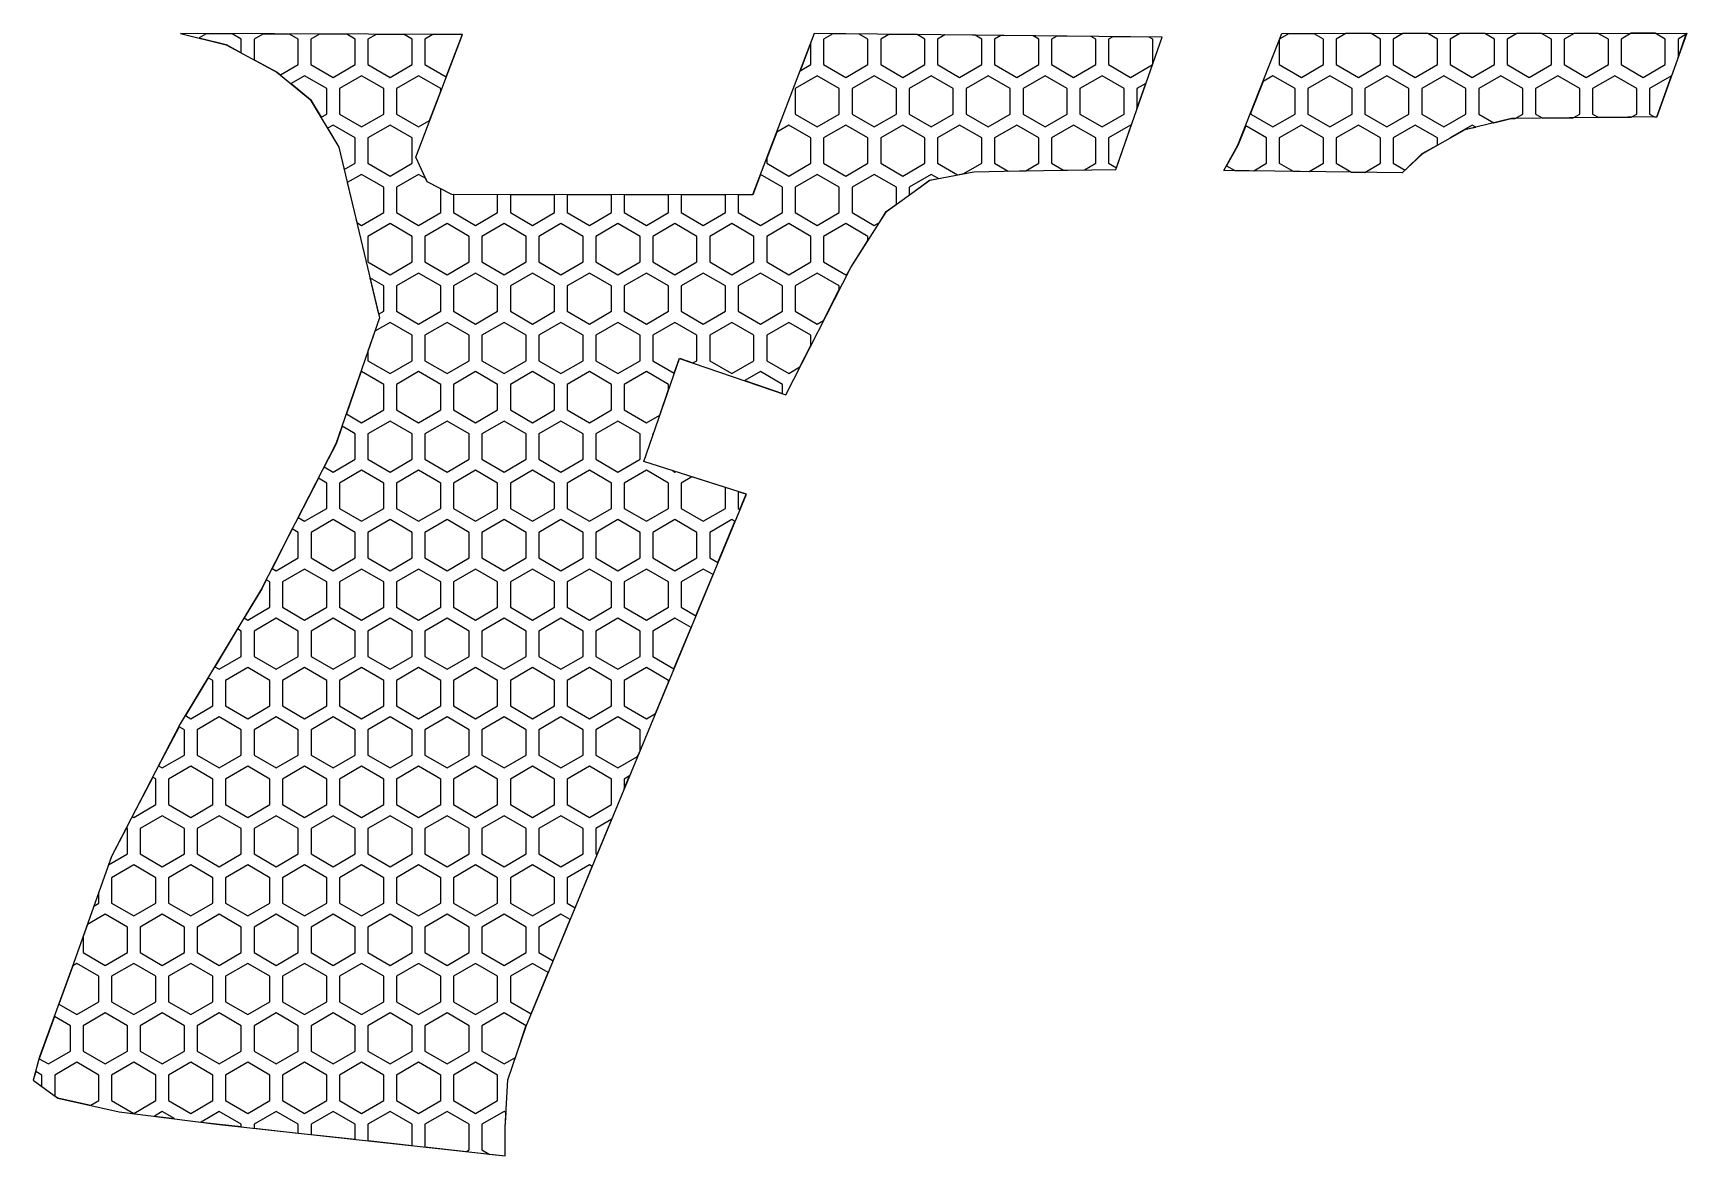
# Model space of a CAD drawing. Extents: x -65 to 65, y -34 to 54.
import ezdxf

# ---------------------------------------------------------------- set-up
doc = ezdxf.new("R2010")
doc.units = 0
for name, color, linetype in [('Add_Red', 1, 'Continuous'), ('Polyline_58_Red', 1, 'Continuous'), ('Polyline_60_Red', 1, 'Continuous')]:
    doc.layers.add(name, color=color, linetype=linetype)

msp = doc.modelspace()

# ---------------------------------------------------------------- linework, layer by layer
at = {"layer": 'Add_Red'}
for points in [[(-48.49, 53.93), (-49.2, 54.34), (-51.23, 54.35), (-51.8, 54.02), (-49.67, 53.5), (-48.49, 52.86), (-48.49, 53.93)], [(-44.03, 51.93), (-44.03, 53.93), (-44.7, 54.32), (-46.8, 54.33), (-47.49, 53.93), (-47.49, 52.32), (-45.69, 51.35), (-45.42, 51.13), (-44.03, 51.93)], [(-39.56, 51.93), (-39.56, 53.93), (-40.21, 54.31), (-42.36, 54.31), (-43.03, 53.93), (-43.03, 51.93), (-41.29, 50.93), (-39.56, 51.93)], [(-35.1, 51.93), (-35.1, 53.93), (-35.72, 54.29), (-37.93, 54.3), (-38.56, 53.93), (-38.56, 51.93), (-36.83, 50.93), (-35.1, 51.93)], [(-31.18, 54.25), (-31.23, 54.27), (-33.49, 54.28), (-34.1, 53.93), (-34.1, 51.93), (-32.43, 50.97), (-31.18, 54.25)], [(-3.85, 51.93), (-3.85, 53.67), (-4.7, 51.44), (-3.85, 51.93)], [(0.62, 51.93), (0.62, 53.93), (-0.07, 54.33), (-2.13, 54.35), (-2.85, 53.93), (-2.85, 51.93), (-1.12, 50.93), (0.62, 51.93)], [(5.08, 51.93), (5.08, 53.93), (4.48, 54.28), (2.26, 54.3), (1.62, 53.93), (1.62, 51.93), (3.35, 50.93), (5.08, 51.93)], [(9.54, 51.93), (9.54, 53.93), (9.02, 54.23), (6.65, 54.26), (6.08, 53.93), (6.08, 51.93), (7.81, 50.93), (9.54, 51.93)], [(14.01, 51.93), (14.01, 53.93), (13.56, 54.19), (11.03, 54.21), (10.54, 53.93), (10.54, 51.93), (12.28, 50.93), (14.01, 51.93)], [(18.47, 51.93), (18.47, 53.93), (18.11, 54.14), (15.42, 54.17), (15.01, 53.93), (15.01, 51.93), (16.74, 50.93), (18.47, 51.93)], [(22.9, 51.91), (22.94, 52.01), (22.94, 53.93), (22.65, 54.09), (19.81, 54.12), (19.47, 53.93), (19.47, 51.93), (21.2, 50.93), (22.9, 51.91)], [(36.33, 51.93), (36.33, 53.93), (35.59, 54.35), (33.59, 54.35), (32.9, 53.95), (32.86, 53.85), (32.86, 51.93), (34.6, 50.93), (36.33, 51.93)], [(40.79, 51.93), (40.79, 53.93), (40.05, 54.36), (38.07, 54.36), (37.33, 53.93), (37.33, 51.93), (39.06, 50.93), (40.79, 51.93)], [(45.26, 51.93), (45.26, 53.93), (44.5, 54.37), (42.54, 54.36), (41.79, 53.93), (41.79, 51.93), (43.52, 50.93), (45.26, 51.93)], [(49.72, 51.93), (49.72, 53.93), (48.96, 54.37), (47.02, 54.37), (46.26, 53.93), (46.26, 51.93), (47.99, 50.93), (49.72, 51.93)], [(54.19, 51.93), (54.19, 53.93), (53.41, 54.38), (51.49, 54.38), (50.72, 53.93), (50.72, 51.93), (52.45, 50.93), (54.19, 51.93)], [(58.65, 51.93), (58.65, 53.93), (57.86, 54.38), (55.97, 54.38), (55.19, 53.93), (55.19, 51.93), (56.92, 50.93), (58.65, 51.93)], [(63.11, 51.93), (63.11, 53.93), (62.32, 54.39), (60.44, 54.39), (59.65, 53.93), (59.65, 51.93), (61.38, 50.93), (63.11, 51.93)], [(64.76, 54.31), (64.11, 53.93), (64.11, 52.49), (64.76, 54.31)], [(-41.79, 48.06), (-41.79, 50.06), (-43.53, 51.06), (-44.59, 50.45), (-43.07, 49.21), (-42.24, 47.81), (-41.79, 48.06)], [(-37.33, 48.06), (-37.33, 50.06), (-39.06, 51.06), (-40.79, 50.06), (-40.79, 48.06), (-39.06, 47.06), (-37.33, 48.06)], [(-33.73, 47.56), (-32.86, 49.84), (-32.86, 50.06), (-34.6, 51.06), (-36.33, 50.06), (-36.33, 48.06), (-34.6, 47.06), (-33.73, 47.56)], [(-1.62, 48.06), (-1.62, 50.06), (-3.35, 51.06), (-5.08, 50.06), (-5.08, 48.06), (-3.35, 47.06), (-1.62, 48.06)], [(2.85, 48.06), (2.85, 50.06), (1.12, 51.06), (-0.62, 50.06), (-0.62, 48.06), (1.12, 47.06), (2.85, 48.06)], [(7.31, 48.06), (7.31, 50.06), (5.58, 51.06), (3.85, 50.06), (3.85, 48.06), (5.58, 47.06), (7.31, 48.06)], [(11.78, 48.06), (11.78, 50.06), (10.04, 51.06), (8.31, 50.06), (8.31, 48.06), (10.04, 47.06), (11.78, 48.06)], [(16.24, 48.06), (16.24, 50.06), (14.51, 51.06), (12.78, 50.06), (12.78, 48.06), (14.51, 47.06), (16.24, 48.06)], [(20.7, 48.06), (20.7, 50.06), (18.97, 51.06), (17.24, 50.06), (17.24, 48.06), (18.97, 47.06), (20.7, 48.06)], [(34.1, 48.06), (34.1, 50.06), (32.36, 51.06), (31.59, 50.62), (30.63, 48.17), (30.63, 48.06), (32.36, 47.06), (34.1, 48.06)], [(38.56, 48.06), (38.56, 50.06), (36.83, 51.06), (35.1, 50.06), (35.1, 48.06), (36.83, 47.06), (38.56, 48.06)], [(43.02, 48.06), (43.02, 50.06), (41.29, 51.06), (39.56, 50.06), (39.56, 48.06), (41.29, 47.06), (43.02, 48.06)], [(47.49, 48.06), (47.49, 50.06), (45.76, 51.06), (44.02, 50.06), (44.02, 48.06), (45.76, 47.06), (47.49, 48.06)], [(51.04, 47.71), (51.34, 47.71), (51.95, 48.06), (51.95, 50.06), (50.22, 51.06), (48.49, 50.06), (48.49, 48.06), (49.67, 47.38), (51.04, 47.71)], [(55.89, 47.76), (56.42, 48.06), (56.42, 50.06), (54.69, 51.06), (52.95, 50.06), (52.95, 48.06), (53.52, 47.74), (55.89, 47.76)], [(60.45, 47.81), (60.88, 48.06), (60.88, 50.06), (59.15, 51.06), (57.42, 50.06), (57.42, 48.06), (57.9, 47.79), (60.45, 47.81)], [(62.45, 47.84), (63.6, 51.06), (61.88, 50.06), (61.88, 48.06), (62.28, 47.84), (62.45, 47.84)], [(22.4, 50.46), (21.7, 50.06), (21.7, 48.48), (22.4, 50.46)], [(-39.56, 44.2), (-39.56, 46.2), (-41.29, 47.2), (-41.73, 46.95), (-40.84, 45.47), (-40.42, 43.7), (-39.56, 44.2)], [(-35.1, 44.2), (-35.1, 46.2), (-36.83, 47.2), (-38.56, 46.2), (-38.56, 44.2), (-36.83, 43.2), (-35.1, 44.2)], [(-3.85, 44.2), (-3.85, 46.2), (-5.58, 47.2), (-6.53, 46.65), (-7.31, 44.59), (-7.31, 44.2), (-5.58, 43.2), (-3.85, 44.2)], [(0.62, 44.2), (0.62, 46.2), (-1.12, 47.2), (-2.85, 46.2), (-2.85, 44.2), (-1.12, 43.2), (0.62, 44.2)], [(5.08, 44.2), (5.08, 46.2), (3.35, 47.2), (1.62, 46.2), (1.62, 44.2), (3.35, 43.2), (5.08, 44.2)], [(8.15, 43.4), (9.54, 44.2), (9.54, 46.2), (7.81, 47.2), (6.08, 46.2), (6.08, 44.2), (7.64, 43.3), (8.15, 43.4)], [(12.5, 43.61), (13, 43.62), (14.01, 44.2), (14.01, 46.2), (12.28, 47.2), (10.54, 46.2), (10.54, 44.2), (11.6, 43.59), (12.5, 43.61)], [(17.59, 43.69), (18.47, 44.2), (18.47, 46.2), (16.74, 47.2), (15.01, 46.2), (15.01, 44.2), (15.94, 43.66), (17.59, 43.69)], [(21.25, 47.17), (21.2, 47.2), (19.47, 46.2), (19.47, 44.2), (20.09, 43.84), (21.25, 47.17)], [(31.86, 44.2), (31.86, 46.2), (30.23, 47.14), (29.62, 45.6), (28.73, 44.01), (29.37, 43.64), (30.86, 43.62), (31.86, 44.2)], [(36.33, 44.2), (36.33, 46.2), (34.6, 47.2), (32.86, 46.2), (32.86, 44.2), (33.95, 43.57), (35.21, 43.56), (36.33, 44.2)], [(40.79, 44.2), (40.79, 46.2), (39.06, 47.2), (37.33, 46.2), (37.33, 44.2), (38.52, 43.51), (39.57, 43.49), (40.79, 44.2)], [(44.07, 44.96), (45.26, 45.63), (45.26, 46.2), (43.52, 47.2), (41.79, 46.2), (41.79, 44.2), (42.72, 43.66), (44.07, 44.96)], [(47.38, 46.84), (48.26, 47.04), (47.99, 47.2), (46.26, 46.2), (46.26, 46.2), (47.38, 46.84)], [(-37.33, 40.33), (-37.33, 42.33), (-39.06, 43.33), (-40.18, 42.69), (-39.44, 39.55), (-39.06, 39.33), (-37.33, 40.33)], [(-32.86, 40.33), (-32.86, 42.2), (-33.91, 42.74), (-34.04, 43.01), (-34.6, 43.33), (-36.33, 42.33), (-36.33, 40.33), (-34.6, 39.33), (-32.86, 40.33)], [(-6.08, 40.33), (-6.08, 42.33), (-7.8, 43.32), (-8.41, 41.72), (-9.54, 41.72), (-9.54, 40.33), (-7.81, 39.33), (-6.08, 40.33)], [(-1.62, 40.33), (-1.62, 42.33), (-3.35, 43.33), (-5.08, 42.33), (-5.08, 40.33), (-3.35, 39.33), (-1.62, 40.33)], [(1.52, 39.57), (2.06, 40.41), (2.85, 40.99), (2.85, 42.33), (1.12, 43.33), (-0.62, 42.33), (-0.62, 40.33), (1.12, 39.33), (1.52, 39.57)], [(5.45, 42.88), (6.14, 43.01), (5.58, 43.33), (3.85, 42.33), (3.85, 41.71), (5.45, 42.88)], [(-28.4, 40.33), (-28.4, 41.74), (-31.86, 41.75), (-31.86, 40.33), (-30.13, 39.33), (-28.4, 40.33)], [(-23.94, 40.33), (-23.94, 41.74), (-27.4, 41.74), (-27.4, 40.33), (-25.67, 39.33), (-23.94, 40.33)], [(-19.47, 40.33), (-19.47, 41.74), (-22.94, 41.74), (-22.94, 40.33), (-21.2, 39.33), (-19.47, 40.33)], [(-15.01, 40.33), (-15.01, 41.73), (-18.47, 41.73), (-18.47, 40.33), (-16.74, 39.33), (-15.01, 40.33)], [(-10.54, 40.33), (-10.54, 41.73), (-14.01, 41.73), (-14.01, 40.33), (-12.28, 39.33), (-10.54, 40.33)], [(-35.1, 36.47), (-35.1, 38.47), (-36.83, 39.47), (-38.56, 38.47), (-38.56, 36.47), (-36.83, 35.47), (-35.1, 36.47)], [(-30.63, 36.47), (-30.63, 38.47), (-32.36, 39.47), (-34.1, 38.47), (-34.1, 36.47), (-32.36, 35.47), (-30.63, 36.47)], [(-26.17, 36.47), (-26.17, 38.47), (-27.9, 39.47), (-29.63, 38.47), (-29.63, 36.47), (-27.9, 35.47), (-26.17, 36.47)], [(-21.7, 36.47), (-21.7, 38.47), (-23.44, 39.47), (-25.17, 38.47), (-25.17, 36.47), (-23.44, 35.47), (-21.7, 36.47)], [(-17.24, 36.47), (-17.24, 38.47), (-18.97, 39.47), (-20.7, 38.47), (-20.7, 36.47), (-18.97, 35.47), (-17.24, 36.47)], [(-12.78, 36.47), (-12.78, 38.47), (-14.51, 39.47), (-16.24, 38.47), (-16.24, 36.47), (-14.51, 35.47), (-12.78, 36.47)], [(-8.31, 36.47), (-8.31, 38.47), (-10.04, 39.47), (-11.78, 38.47), (-11.78, 36.47), (-10.04, 35.47), (-8.31, 36.47)], [(-3.85, 36.47), (-3.85, 38.47), (-5.58, 39.47), (-7.31, 38.47), (-7.31, 36.47), (-5.58, 35.47), (-3.85, 36.47)], [(-0.98, 35.55), (-0.73, 36.02), (0.62, 38.15), (0.62, 38.47), (-1.12, 39.47), (-2.85, 38.47), (-2.85, 36.47), (-1.12, 35.47), (-0.98, 35.55)], [(-37.33, 32.6), (-37.33, 34.6), (-38.41, 35.23), (-37.73, 32.37), (-37.33, 32.6)], [(-32.86, 32.6), (-32.86, 34.6), (-34.6, 35.6), (-36.33, 34.6), (-36.33, 32.6), (-34.6, 31.6), (-32.86, 32.6)], [(-28.4, 32.6), (-28.4, 34.6), (-30.13, 35.6), (-31.86, 34.6), (-31.86, 32.6), (-30.13, 31.6), (-28.4, 32.6)], [(-23.94, 32.6), (-23.94, 34.6), (-25.67, 35.6), (-27.4, 34.6), (-27.4, 32.6), (-25.67, 31.6), (-23.94, 32.6)], [(-19.47, 32.6), (-19.47, 34.6), (-21.2, 35.6), (-22.94, 34.6), (-22.94, 32.6), (-21.2, 31.6), (-19.47, 32.6)], [(-15.01, 32.6), (-15.01, 34.6), (-16.74, 35.6), (-18.47, 34.6), (-18.47, 32.6), (-16.74, 31.6), (-15.01, 32.6)], [(-10.54, 32.6), (-10.54, 34.6), (-12.28, 35.6), (-14.01, 34.6), (-14.01, 32.6), (-12.28, 31.6), (-10.54, 32.6)], [(-6.08, 32.6), (-6.08, 34.6), (-7.81, 35.6), (-9.54, 34.6), (-9.54, 32.6), (-7.81, 31.6), (-6.08, 32.6)], [(-2.85, 31.89), (-1.62, 34.3), (-1.62, 34.6), (-3.35, 35.6), (-5.08, 34.6), (-5.08, 32.6), (-3.35, 31.6), (-2.85, 31.89)], [(-35.1, 28.73), (-35.1, 30.73), (-36.83, 31.73), (-38.02, 31.05), (-38.56, 29.47), (-38.56, 28.73), (-36.83, 27.73), (-35.1, 28.73)], [(-30.63, 28.73), (-30.63, 30.73), (-32.36, 31.73), (-34.1, 30.73), (-34.1, 28.73), (-32.36, 27.73), (-30.63, 28.73)], [(-26.17, 28.73), (-26.17, 30.73), (-27.9, 31.73), (-29.63, 30.73), (-29.63, 28.73), (-27.9, 27.73), (-26.17, 28.73)], [(-21.7, 28.73), (-21.7, 30.73), (-23.44, 31.73), (-25.17, 30.73), (-25.17, 28.73), (-23.44, 27.73), (-21.7, 28.73)], [(-17.24, 28.73), (-17.24, 30.73), (-18.97, 31.73), (-20.7, 30.73), (-20.7, 28.73), (-18.97, 27.73), (-17.24, 28.73)], [(-14.15, 28.92), (-13.09, 28.55), (-12.78, 28.73), (-12.78, 30.73), (-14.51, 31.73), (-16.24, 30.73), (-16.24, 28.73), (-14.56, 27.76), (-14.15, 28.92)], [(-8.31, 28.73), (-8.31, 30.73), (-10.04, 31.73), (-11.78, 30.73), (-11.78, 28.73), (-10.04, 27.73), (-8.31, 28.73)], [(-4.71, 28.24), (-3.85, 29.93), (-3.85, 30.73), (-5.58, 31.73), (-7.31, 30.73), (-7.31, 28.73), (-5.58, 27.73), (-4.71, 28.24)], [(-37.33, 24.87), (-37.33, 26.87), (-39.06, 27.87), (-39.12, 27.83), (-40.25, 24.56), (-39.06, 23.87), (-37.33, 24.87)], [(-32.86, 24.87), (-32.86, 26.87), (-34.6, 27.87), (-36.33, 26.87), (-36.33, 24.87), (-34.6, 23.87), (-32.86, 24.87)], [(-28.4, 24.87), (-28.4, 26.87), (-30.13, 27.87), (-31.86, 26.87), (-31.86, 24.87), (-30.13, 23.87), (-28.4, 24.87)], [(-23.94, 24.87), (-23.94, 26.87), (-25.67, 27.87), (-27.4, 26.87), (-27.4, 24.87), (-25.67, 23.87), (-23.94, 24.87)], [(-19.47, 24.87), (-19.47, 26.87), (-21.2, 27.87), (-22.94, 26.87), (-22.94, 24.87), (-21.2, 23.87), (-19.47, 24.87)], [(-15.7, 24.47), (-15.01, 26.46), (-15.01, 26.87), (-16.74, 27.87), (-18.47, 26.87), (-18.47, 24.87), (-16.74, 23.87), (-15.7, 24.47)], [(-6.08, 26.87), (-7.81, 27.87), (-9.03, 27.17), (-6.08, 26.16), (-6.08, 26.87)], [(-39.56, 21), (-39.56, 23), (-40.58, 23.59), (-41.06, 22.21), (-41.99, 20.4), (-41.29, 20), (-39.56, 21)], [(-35.1, 21), (-35.1, 23), (-36.83, 24), (-38.56, 23), (-38.56, 21), (-36.83, 20), (-35.1, 21)], [(-30.63, 21), (-30.63, 23), (-32.36, 24), (-34.1, 23), (-34.1, 21), (-32.36, 20), (-30.63, 21)], [(-26.17, 21), (-26.17, 23), (-27.9, 24), (-29.63, 23), (-29.63, 21), (-27.9, 20), (-26.17, 21)], [(-21.7, 21), (-21.7, 23), (-23.44, 24), (-25.17, 23), (-25.17, 21), (-23.44, 20), (-21.7, 21)], [(-17.24, 21), (-17.24, 23), (-18.97, 24), (-20.7, 23), (-20.7, 21), (-18.97, 20), (-17.24, 21)], [(-16.2, 23.03), (-16.24, 23), (-16.24, 22.91), (-16.2, 23.03)], [(-41.79, 17.14), (-41.79, 19.14), (-42.44, 19.51), (-44.03, 16.43), (-43.53, 16.14), (-41.79, 17.14)], [(-37.33, 17.14), (-37.33, 19.14), (-39.06, 20.14), (-40.79, 19.14), (-40.79, 17.14), (-39.06, 16.14), (-37.33, 17.14)], [(-32.86, 17.14), (-32.86, 19.14), (-34.6, 20.14), (-36.33, 19.14), (-36.33, 17.14), (-34.6, 16.14), (-32.86, 17.14)], [(-28.4, 17.14), (-28.4, 19.14), (-30.13, 20.14), (-31.86, 19.14), (-31.86, 17.14), (-30.13, 16.14), (-28.4, 17.14)], [(-23.94, 17.14), (-23.94, 19.14), (-25.67, 20.14), (-27.4, 19.14), (-27.4, 17.14), (-25.67, 16.14), (-23.94, 17.14)], [(-19.47, 17.14), (-19.47, 19.14), (-21.2, 20.14), (-22.94, 19.14), (-22.94, 17.14), (-21.2, 16.14), (-19.47, 17.14)], [(-15.01, 17.14), (-15.01, 19.14), (-16.74, 20.14), (-18.47, 19.14), (-18.47, 17.14), (-16.74, 16.14), (-15.01, 17.14)], [(-14.47, 20.03), (-14.66, 20.09), (-14.51, 20), (-14.47, 20.03)], [(-10.54, 17.14), (-10.54, 18.78), (-13.18, 19.62), (-14.01, 19.14), (-14.01, 17.14), (-12.28, 16.14), (-10.54, 17.14)], [(-8.91, 18.26), (-9.54, 18.46), (-9.54, 17.14), (-9.41, 17.06), (-8.91, 18.26)], [(-39.56, 13.27), (-39.56, 15.27), (-41.29, 16.27), (-43.02, 15.27), (-43.02, 13.27), (-41.29, 12.27), (-39.56, 13.27)], [(-35.1, 13.27), (-35.1, 15.27), (-36.83, 16.27), (-38.56, 15.27), (-38.56, 13.27), (-36.83, 12.27), (-35.1, 13.27)], [(-30.63, 13.27), (-30.63, 15.27), (-32.36, 16.27), (-34.1, 15.27), (-34.1, 13.27), (-32.36, 12.27), (-30.63, 13.27)], [(-26.17, 13.27), (-26.17, 15.27), (-27.9, 16.27), (-29.63, 15.27), (-29.63, 13.27), (-27.9, 12.27), (-26.17, 13.27)], [(-21.7, 13.27), (-21.7, 15.27), (-23.44, 16.27), (-25.17, 15.27), (-25.17, 13.27), (-23.44, 12.27), (-21.7, 13.27)], [(-17.24, 13.27), (-17.24, 15.27), (-18.97, 16.27), (-20.7, 15.27), (-20.7, 13.27), (-18.97, 12.27), (-17.24, 13.27)], [(-12.78, 13.27), (-12.78, 15.27), (-14.51, 16.27), (-16.24, 15.27), (-16.24, 13.27), (-14.51, 12.27), (-12.78, 13.27)], [(-9.8, 16.13), (-10.04, 16.27), (-11.78, 15.27), (-11.78, 13.27), (-11.13, 12.9), (-9.8, 16.13)], [(-44.02, 13.27), (-44.02, 15.27), (-44.49, 15.54), (-46.07, 12.45), (-45.76, 12.27), (-44.02, 13.27)], [(-41.79, 9.4), (-41.79, 11.4), (-43.53, 12.4), (-45.26, 11.4), (-45.26, 9.4), (-43.53, 8.4), (-41.79, 9.4)], [(-37.33, 9.4), (-37.33, 11.4), (-39.06, 12.4), (-40.79, 11.4), (-40.79, 9.4), (-39.06, 8.4), (-37.33, 9.4)], [(-32.86, 9.4), (-32.86, 11.4), (-34.6, 12.4), (-36.33, 11.4), (-36.33, 9.4), (-34.6, 8.4), (-32.86, 9.4)], [(-28.4, 9.4), (-28.4, 11.4), (-30.13, 12.4), (-31.86, 11.4), (-31.86, 9.4), (-30.13, 8.4), (-28.4, 9.4)], [(-23.94, 9.4), (-23.94, 11.4), (-25.67, 12.4), (-27.4, 11.4), (-27.4, 9.4), (-25.67, 8.4), (-23.94, 9.4)], [(-19.47, 9.4), (-19.47, 11.4), (-21.2, 12.4), (-22.94, 11.4), (-22.94, 9.4), (-21.2, 8.4), (-19.47, 9.4)], [(-15.01, 9.4), (-15.01, 11.4), (-16.74, 12.4), (-18.47, 11.4), (-18.47, 9.4), (-16.74, 8.4), (-15.01, 9.4)], [(-11.52, 11.97), (-12.28, 12.4), (-14.01, 11.4), (-14.01, 9.4), (-12.86, 8.74), (-11.52, 11.97)], [(-46.26, 9.4), (-46.26, 11.4), (-46.53, 11.56), (-46.89, 10.86), (-48.27, 8.57), (-47.99, 8.4), (-46.26, 9.4)], [(-44.02, 5.54), (-44.02, 7.54), (-45.76, 8.54), (-47.49, 7.54), (-47.49, 5.54), (-45.76, 4.54), (-44.02, 5.54)], [(-39.56, 5.54), (-39.56, 7.54), (-41.29, 8.54), (-43.02, 7.54), (-43.02, 5.54), (-41.29, 4.54), (-39.56, 5.54)], [(-35.1, 5.54), (-35.1, 7.54), (-36.83, 8.54), (-38.56, 7.54), (-38.56, 5.54), (-36.83, 4.54), (-35.1, 5.54)], [(-30.63, 5.54), (-30.63, 7.54), (-32.36, 8.54), (-34.1, 7.54), (-34.1, 5.54), (-32.36, 4.54), (-30.63, 5.54)], [(-26.17, 5.54), (-26.17, 7.54), (-27.9, 8.54), (-29.63, 7.54), (-29.63, 5.54), (-27.9, 4.54), (-26.17, 5.54)], [(-21.7, 5.54), (-21.7, 7.54), (-23.44, 8.54), (-25.17, 7.54), (-25.17, 5.54), (-23.44, 4.54), (-21.7, 5.54)], [(-17.24, 5.54), (-17.24, 7.54), (-18.97, 8.54), (-20.7, 7.54), (-20.7, 5.54), (-18.97, 4.54), (-17.24, 5.54)], [(-13.24, 7.81), (-14.51, 8.54), (-16.24, 7.54), (-16.24, 5.54), (-14.58, 4.58), (-13.24, 7.81)], [(-48.49, 5.54), (-48.49, 7.54), (-48.78, 7.71), (-50.57, 4.74), (-50.22, 4.54), (-48.49, 5.54)], [(-46.26, 1.67), (-46.26, 3.67), (-47.99, 4.67), (-49.72, 3.67), (-49.72, 1.67), (-47.99, 0.67), (-46.26, 1.67)], [(-41.79, 1.67), (-41.79, 3.67), (-43.53, 4.67), (-45.26, 3.67), (-45.26, 1.67), (-43.53, 0.67), (-41.79, 1.67)], [(-37.33, 1.67), (-37.33, 3.67), (-39.06, 4.67), (-40.79, 3.67), (-40.79, 1.67), (-39.06, 0.67), (-37.33, 1.67)], [(-32.86, 1.67), (-32.86, 3.67), (-34.6, 4.67), (-36.33, 3.67), (-36.33, 1.67), (-34.6, 0.67), (-32.86, 1.67)], [(-28.4, 1.67), (-28.4, 3.67), (-30.13, 4.67), (-31.86, 3.67), (-31.86, 1.67), (-30.13, 0.67), (-28.4, 1.67)], [(-23.94, 1.67), (-23.94, 3.67), (-25.67, 4.67), (-27.4, 3.67), (-27.4, 1.67), (-25.67, 0.67), (-23.94, 1.67)], [(-19.47, 1.67), (-19.47, 3.67), (-21.2, 4.67), (-22.94, 3.67), (-22.94, 1.67), (-21.2, 0.67), (-19.47, 1.67)], [(-16.03, 1.08), (-15.01, 3.54), (-15.01, 3.67), (-16.74, 4.67), (-18.47, 3.67), (-18.47, 1.67), (-16.74, 0.67), (-16.03, 1.08)], [(-50.72, 1.67), (-50.72, 3.67), (-51.08, 3.88), (-52.86, 0.91), (-52.45, 0.67), (-50.72, 1.67)], [(-52.95, -2.19), (-52.95, -0.19), (-53.36, 0.04), (-54.97, -3.03), (-54.69, -3.19), (-52.95, -2.19)], [(-48.49, -2.19), (-48.49, -0.19), (-50.22, 0.81), (-51.95, -0.19), (-51.95, -2.19), (-50.22, -3.19), (-48.49, -2.19)], [(-44.02, -2.19), (-44.02, -0.19), (-45.76, 0.81), (-47.49, -0.19), (-47.49, -2.19), (-45.76, -3.19), (-44.02, -2.19)], [(-39.56, -2.19), (-39.56, -0.19), (-41.29, 0.81), (-43.02, -0.19), (-43.02, -2.19), (-41.29, -3.19), (-39.56, -2.19)], [(-35.1, -2.19), (-35.1, -0.19), (-36.83, 0.81), (-38.56, -0.19), (-38.56, -2.19), (-36.83, -3.19), (-35.1, -2.19)], [(-30.63, -2.19), (-30.63, -0.19), (-32.36, 0.81), (-34.1, -0.19), (-34.1, -2.19), (-32.36, -3.19), (-30.63, -2.19)], [(-26.17, -2.19), (-26.17, -0.19), (-27.9, 0.81), (-29.63, -0.19), (-29.63, -2.19), (-27.9, -3.19), (-26.17, -2.19)], [(-21.7, -2.19), (-21.7, -0.19), (-23.44, 0.81), (-25.17, -0.19), (-25.17, -2.19), (-23.44, -3.19), (-21.7, -2.19)], [(-17.43, -2.3), (-17.24, -1.85), (-17.24, -0.19), (-18.97, 0.81), (-20.7, -0.19), (-20.7, -2.19), (-18.97, -3.19), (-17.43, -2.3)], [(-50.72, -6.06), (-50.72, -4.06), (-52.45, -3.06), (-54.19, -4.06), (-54.19, -6.06), (-52.45, -7.06), (-50.72, -6.06)], [(-46.26, -6.06), (-46.26, -4.06), (-47.99, -3.06), (-49.72, -4.06), (-49.72, -6.06), (-47.99, -7.06), (-46.26, -6.06)], [(-41.79, -6.06), (-41.79, -4.06), (-43.53, -3.06), (-45.26, -4.06), (-45.26, -6.06), (-43.53, -7.06), (-41.79, -6.06)], [(-37.33, -6.06), (-37.33, -4.06), (-39.06, -3.06), (-40.79, -4.06), (-40.79, -6.06), (-39.06, -7.06), (-37.33, -6.06)], [(-32.86, -6.06), (-32.86, -4.06), (-34.6, -3.06), (-36.33, -4.06), (-36.33, -6.06), (-34.6, -7.06), (-32.86, -6.06)], [(-28.4, -6.06), (-28.4, -4.06), (-30.13, -3.06), (-31.86, -4.06), (-31.86, -6.06), (-30.13, -7.06), (-28.4, -6.06)], [(-23.94, -6.06), (-23.94, -4.06), (-25.67, -3.06), (-27.4, -4.06), (-27.4, -6.06), (-25.67, -7.06), (-23.94, -6.06)], [(-19.47, -6.06), (-19.47, -4.06), (-21.2, -3.06), (-22.94, -4.06), (-22.94, -6.06), (-21.2, -7.06), (-19.47, -6.06)], [(-18.06, -3.82), (-18.47, -4.06), (-18.47, -4.82), (-18.06, -3.82)], [(-55.19, -6.06), (-55.19, -4.06), (-55.43, -3.92), (-57.03, -7), (-56.92, -7.06), (-55.19, -6.06)], [(-52.95, -9.93), (-52.95, -7.93), (-54.69, -6.93), (-56.42, -7.93), (-56.42, -9.93), (-54.69, -10.93), (-52.95, -9.93)], [(-48.49, -9.93), (-48.49, -7.93), (-50.22, -6.93), (-51.95, -7.93), (-51.95, -9.93), (-50.22, -10.93), (-48.49, -9.93)], [(-44.02, -9.93), (-44.02, -7.93), (-45.76, -6.93), (-47.49, -7.93), (-47.49, -9.93), (-45.76, -10.93), (-44.02, -9.93)], [(-39.56, -9.93), (-39.56, -7.93), (-41.29, -6.93), (-43.02, -7.93), (-43.02, -9.93), (-41.29, -10.93), (-39.56, -9.93)], [(-35.1, -9.93), (-35.1, -7.93), (-36.83, -6.93), (-38.56, -7.93), (-38.56, -9.93), (-36.83, -10.93), (-35.1, -9.93)], [(-30.63, -9.93), (-30.63, -7.93), (-32.36, -6.93), (-34.1, -7.93), (-34.1, -9.93), (-32.36, -10.93), (-30.63, -9.93)], [(-26.17, -9.93), (-26.17, -7.93), (-27.9, -6.93), (-29.63, -7.93), (-29.63, -9.93), (-27.9, -10.93), (-26.17, -9.93)], [(-21.7, -9.93), (-21.7, -7.93), (-23.44, -6.93), (-25.17, -7.93), (-25.17, -9.93), (-23.44, -10.93), (-21.7, -9.93)], [(-19.46, -7.21), (-20.7, -7.93), (-20.7, -9.93), (-20.61, -9.98), (-19.46, -7.21)], [(-57.42, -9.93), (-57.42, -7.93), (-57.49, -7.88), (-58.67, -10.14), (-58.89, -10.78), (-57.42, -9.93)], [(-55.19, -13.79), (-55.19, -11.79), (-56.92, -10.79), (-58.65, -11.79), (-58.65, -13.79), (-56.92, -14.79), (-55.19, -13.79)], [(-50.72, -13.79), (-50.72, -11.79), (-52.45, -10.79), (-54.19, -11.79), (-54.19, -13.79), (-52.45, -14.79), (-50.72, -13.79)], [(-46.26, -13.79), (-46.26, -11.79), (-47.99, -10.79), (-49.72, -11.79), (-49.72, -13.79), (-47.99, -14.79), (-46.26, -13.79)], [(-41.79, -13.79), (-41.79, -11.79), (-43.53, -10.79), (-45.26, -11.79), (-45.26, -13.79), (-43.53, -14.79), (-41.79, -13.79)], [(-37.33, -13.79), (-37.33, -11.79), (-39.06, -10.79), (-40.79, -11.79), (-40.79, -13.79), (-39.06, -14.79), (-37.33, -13.79)], [(-32.86, -13.79), (-32.86, -11.79), (-34.6, -10.79), (-36.33, -11.79), (-36.33, -13.79), (-34.6, -14.79), (-32.86, -13.79)], [(-28.4, -13.79), (-28.4, -11.79), (-30.13, -10.79), (-31.86, -11.79), (-31.86, -13.79), (-30.13, -14.79), (-28.4, -13.79)], [(-23.94, -13.79), (-23.94, -11.79), (-25.67, -10.79), (-27.4, -11.79), (-27.4, -13.79), (-25.67, -14.79), (-23.94, -13.79)], [(-20.99, -10.91), (-21.2, -10.79), (-22.94, -11.79), (-22.94, -13.79), (-22.33, -14.14), (-20.99, -10.91)], [(-59.65, -13.79), (-59.65, -12.92), (-60.04, -14.02), (-59.65, -13.79)], [(-57.42, -17.66), (-57.42, -15.66), (-59.15, -14.66), (-60.55, -15.47), (-60.88, -16.39), (-60.88, -17.66), (-59.15, -18.66), (-57.42, -17.66)], [(-52.95, -17.66), (-52.95, -15.66), (-54.69, -14.66), (-56.42, -15.66), (-56.42, -17.66), (-54.69, -18.66), (-52.95, -17.66)], [(-48.49, -17.66), (-48.49, -15.66), (-50.22, -14.66), (-51.95, -15.66), (-51.95, -17.66), (-50.22, -18.66), (-48.49, -17.66)], [(-44.02, -17.66), (-44.02, -15.66), (-45.76, -14.66), (-47.49, -15.66), (-47.49, -17.66), (-45.76, -18.66), (-44.02, -17.66)], [(-39.56, -17.66), (-39.56, -15.66), (-41.29, -14.66), (-43.02, -15.66), (-43.02, -17.66), (-41.29, -18.66), (-39.56, -17.66)], [(-35.1, -17.66), (-35.1, -15.66), (-36.83, -14.66), (-38.56, -15.66), (-38.56, -17.66), (-36.83, -18.66), (-35.1, -17.66)], [(-30.63, -17.66), (-30.63, -15.66), (-32.36, -14.66), (-34.1, -15.66), (-34.1, -17.66), (-32.36, -18.66), (-30.63, -17.66)], [(-26.17, -17.66), (-26.17, -15.66), (-27.9, -14.66), (-29.63, -15.66), (-29.63, -17.66), (-27.9, -18.66), (-26.17, -17.66)], [(-22.72, -15.07), (-23.44, -14.66), (-25.17, -15.66), (-25.17, -17.66), (-24.05, -18.3), (-22.72, -15.07)], [(-59.65, -21.52), (-59.65, -19.52), (-61.38, -18.52), (-61.7, -18.71), (-62.79, -21.71), (-61.38, -22.52), (-59.65, -21.52)], [(-55.19, -21.52), (-55.19, -19.52), (-56.92, -18.52), (-58.65, -19.52), (-58.65, -21.52), (-56.92, -22.52), (-55.19, -21.52)], [(-50.72, -21.52), (-50.72, -19.52), (-52.45, -18.52), (-54.19, -19.52), (-54.19, -21.52), (-52.45, -22.52), (-50.72, -21.52)], [(-46.26, -21.52), (-46.26, -19.52), (-47.99, -18.52), (-49.72, -19.52), (-49.72, -21.52), (-47.99, -22.52), (-46.26, -21.52)], [(-41.79, -21.52), (-41.79, -19.52), (-43.53, -18.52), (-45.26, -19.52), (-45.26, -21.52), (-43.53, -22.52), (-41.79, -21.52)], [(-37.33, -21.52), (-37.33, -19.52), (-39.06, -18.52), (-40.79, -19.52), (-40.79, -21.52), (-39.06, -22.52), (-37.33, -21.52)], [(-32.86, -21.52), (-32.86, -19.52), (-34.6, -18.52), (-36.33, -19.52), (-36.33, -21.52), (-34.6, -22.52), (-32.86, -21.52)], [(-28.4, -21.52), (-28.4, -19.52), (-30.13, -18.52), (-31.86, -19.52), (-31.86, -21.52), (-30.13, -22.52), (-28.4, -21.52)], [(-24.44, -19.23), (-25.67, -18.52), (-27.4, -19.52), (-27.4, -21.52), (-25.78, -22.46), (-24.44, -19.23)], [(-61.88, -25.39), (-61.88, -23.39), (-63.14, -22.67), (-64.29, -25.84), (-64.33, -25.98), (-63.61, -26.39), (-61.88, -25.39)], [(-57.42, -25.39), (-57.42, -23.39), (-59.15, -22.39), (-60.88, -23.39), (-60.88, -25.39), (-59.15, -26.39), (-57.42, -25.39)], [(-52.95, -25.39), (-52.95, -23.39), (-54.69, -22.39), (-56.42, -23.39), (-56.42, -25.39), (-54.69, -26.39), (-52.95, -25.39)], [(-48.49, -25.39), (-48.49, -23.39), (-50.22, -22.39), (-51.95, -23.39), (-51.95, -25.39), (-50.22, -26.39), (-48.49, -25.39)], [(-44.02, -25.39), (-44.02, -23.39), (-45.76, -22.39), (-47.49, -23.39), (-47.49, -25.39), (-45.76, -26.39), (-44.02, -25.39)], [(-39.56, -25.39), (-39.56, -23.39), (-41.29, -22.39), (-43.02, -23.39), (-43.02, -25.39), (-41.29, -26.39), (-39.56, -25.39)], [(-35.1, -25.39), (-35.1, -23.39), (-36.83, -22.39), (-38.56, -23.39), (-38.56, -25.39), (-36.83, -26.39), (-35.1, -25.39)], [(-30.63, -25.39), (-30.63, -23.39), (-32.36, -22.39), (-34.1, -23.39), (-34.1, -25.39), (-32.36, -26.39), (-30.63, -25.39)], [(-27, -25.87), (-26.18, -23.43), (-26.17, -23.41), (-26.17, -23.39), (-27.9, -22.39), (-29.63, -23.39), (-29.63, -25.39), (-27.9, -26.39), (-27, -25.87)], [(-64.11, -27.26), (-64.6, -26.97), (-64.8, -27.67), (-64.8, -27.67), (-64.8, -27.67), (-64.11, -28.16), (-64.11, -27.26)], [(-59.65, -29.26), (-59.65, -27.26), (-61.38, -26.26), (-63.11, -27.26), (-63.11, -28.88), (-62.88, -29.05), (-60.29, -29.63), (-59.65, -29.26)], [(-55.19, -29.26), (-55.19, -27.26), (-56.92, -26.26), (-58.65, -27.26), (-58.65, -29.26), (-56.92, -30.26), (-55.19, -29.26)], [(-50.72, -29.26), (-50.72, -27.26), (-52.45, -26.26), (-54.19, -27.26), (-54.19, -29.26), (-52.45, -30.26), (-50.72, -29.26)], [(-46.26, -29.26), (-46.26, -27.26), (-47.99, -26.26), (-49.72, -27.26), (-49.72, -29.26), (-47.99, -30.26), (-46.26, -29.26)], [(-41.79, -29.26), (-41.79, -27.26), (-43.53, -26.26), (-45.26, -27.26), (-45.26, -29.26), (-43.53, -30.26), (-41.79, -29.26)], [(-37.33, -29.26), (-37.33, -27.26), (-39.06, -26.26), (-40.79, -27.26), (-40.79, -29.26), (-39.06, -30.26), (-37.33, -29.26)], [(-32.86, -29.26), (-32.86, -27.26), (-34.6, -26.26), (-36.33, -27.26), (-36.33, -29.26), (-34.6, -30.26), (-32.86, -29.26)], [(-28.4, -29.26), (-28.4, -27.26), (-30.13, -26.26), (-31.86, -27.26), (-31.86, -29.26), (-30.13, -30.26), (-28.4, -29.26)], [(-54.69, -30.12), (-55.3, -30.48), (-53.73, -30.67), (-54.69, -30.12)], [(-48.49, -31.12), (-50.22, -30.12), (-51.63, -30.94), (-50.44, -31.09), (-48.49, -31.3), (-48.49, -31.12)], [(-44.02, -31.12), (-45.76, -30.12), (-47.49, -31.12), (-47.49, -31.41), (-44.02, -31.8), (-44.02, -31.12)], [(-39.56, -31.12), (-41.29, -30.12), (-43.02, -31.12), (-43.02, -31.91), (-39.56, -32.29), (-39.56, -31.12)], [(-35.1, -31.12), (-36.83, -30.12), (-38.56, -31.12), (-38.56, -32.4), (-35.1, -32.78), (-35.1, -31.12)], [(-30.63, -33.12), (-30.63, -31.12), (-32.36, -30.12), (-34.1, -31.12), (-34.1, -32.89), (-30.85, -33.25), (-30.63, -33.12)], [(-27.81, -31.33), (-27.74, -30.21), (-27.9, -30.12), (-29.63, -31.12), (-29.63, -33.12), (-29.07, -33.45), (-27.82, -33.58), (-27.81, -31.33)]]:
    msp.add_lwpolyline(points, dxfattribs=at)
at = {"layer": 'Polyline_58_Red'}
msp.add_lwpolyline([(-49.67, 53.49), (-45.7, 51.34), (-43.08, 49.2), (-40.85, 45.46), (-37.67, 32.08), (-41.07, 22.21), (-46.9, 10.86), (-53.27, 0.26), (-58.67, -10.14), (-61.64, -18.52), (-64.3, -25.84), (-64.81, -27.67), (-62.88, -29.06), (-58.07, -30.14), (-50.44, -31.1), (-27.81, -33.6), (-27.8, -31.33), (-27.59, -27.64), (-26.17, -23.43), (-8.9, 18.27), (-16.95, 20.83), (-14.15, 28.91), (-5.81, 26.06), (-0.73, 36.02), (2.07, 40.41), (5.46, 42.87), (8.91, 43.53), (12.5, 43.6), (20.05, 43.72), (23.67, 54.09), (-3.59, 54.37), (-8.42, 41.73), (-32, 41.76), (-33.91, 42.75), (-34.82, 44.69), (-31.16, 54.28), (-53.25, 54.36), (-49.67, 53.49)], dxfattribs=at)
at = {"layer": 'Polyline_60_Red'}
msp.add_lwpolyline([(29.61, 45.61), (33.05, 54.36), (64.81, 54.4), (62.46, 47.83), (51.05, 47.7), (47.39, 46.83), (44.08, 44.95), (42.5, 43.44), (28.51, 43.64), (29.61, 45.61)], dxfattribs=at)

doc.saveas('drawing.dxf')
